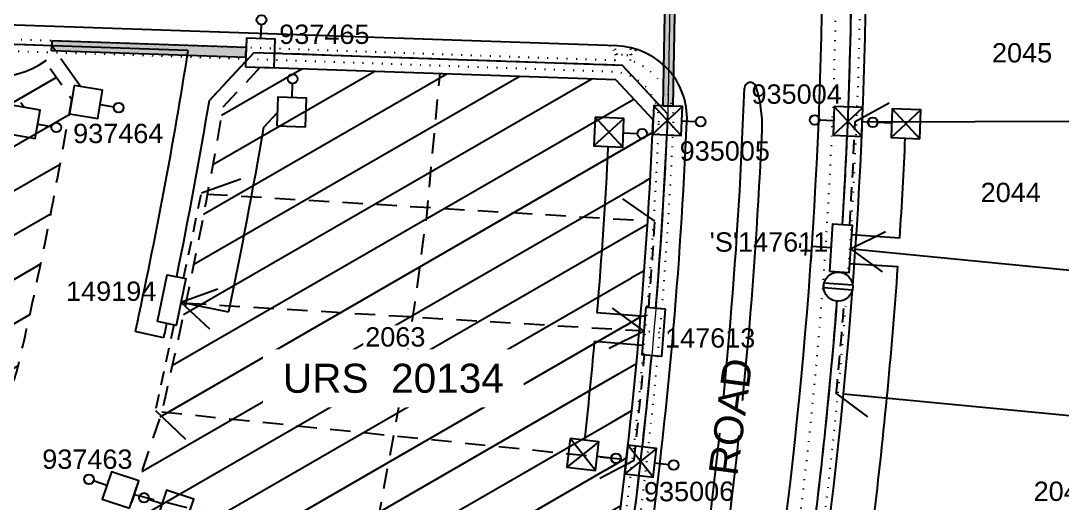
# Model space of a CAD drawing. Header units: metres. Extents: x 305482 to 305978, y 6275861 to 6276842.
# Drawn here: x 305673.2 to 305780.8, y 6276338.5 to 6276388.3 of the extents above; entities that cross this region are included whole.
import ezdxf
from ezdxf.enums import TextEntityAlignment as Align

# ---------------------------------------------------------------- set-up
doc = ezdxf.new("R2010")
doc.units = ezdxf.units.M
doc.header["$LTSCALE"] = 0.7
for name, pattern in [('Cable Exist OH', [1, 1, 0]), ('Dash', [5, 3, -2]), ('DOT', [6.35, 0, -6.35]), ('IE Trench LV', [6.5, 5, -1.5])]:
    doc.linetypes.add(name, pattern=pattern)
doc.layers.get('0').update_dxf_attribs({"color": 6})
for name, color, linetype in [('_User Miscellaneous1', 3, 'Continuous'), ('_User Miscellaneous11', 7, 'Continuous'), ('_User Miscellaneous3', 11, 'Continuous'), ('_User Miscellaneous4', 7, 'Continuous'), ('_User Miscellaneous7', 150, 'Continuous'), ('_User Miscellaneous8', 7, 'Continuous'), ('_User Miscellaneous9', 8, 'Continuous'), ('Cadastre Developer_SP_NEW', 4, 'Continuous'), ('Cadastre Roads_SP_NEW', 8, 'Continuous'), ('Duct_SP_NEW', 2, 'Continuous'), ('Equip_LV_NEW', 5, 'Continuous'), ('Mains_HV_NEW_V17', 2, 'Continuous'), ('Mains_LV_NEW_R6', 2, 'Continuous'), ('Mains_LV_NEW_T84', 2, 'Continuous'), ('Services_SP_NEW_UG', 2, 'Continuous'), ('SupportsUG_SP_LV_NEW', 2, 'Continuous'), ('SupportsUG_SP_LV_SL_NEW', 2, 'Continuous'), ('Trench_SP_NEW', 2, 'Continuous')]:
    doc.layers.add(name, color=color, linetype=linetype)
doc.layers.add('_User Miscellaneous5', color=7, linetype='Continuous', lineweight=35)
doc.layers.add('_User Notes', color=7, linetype='Continuous', plot=False)
doc.styles.add('ARIAL', font='arial.ttf', dxfattribs={"height": 2})
doc.styles.add('ARIAL 3.0', font='arial.ttf', dxfattribs={"height": 3})
doc.styles.add('POLE_LABEL', font='arial.ttf')
doc.styles.add('SL_LABEL', font='arial.ttf')
doc.styles.get("Standard").update_dxf_attribs({"font": 'arial.ttf'})
doc.styles.add('style1', font='iso3098b.shx')
doc.linetypes.add('Cable New UG', pattern='A,8,-1,["x",style1,S=3.5,R=0,X=0.35,Y=-1],-3.5', length=12.5)
doc.linetypes.add('Cable Z', pattern='A,8,-1,["Z",Standard,S=2.5,R=0,X=0.35,Y=-1.25],-3.5', length=12.5)
doc.linetypes.add('IE Trench HV', pattern='A,8,-2,["/",style1,S=2.5,R=0,X=0.1,Y=-1],-4.5', length=14.5)

# ---------------------------------------------------------------- blocks, each defined once
blk = doc.blocks.new('*U52')
at = {"lineweight": -3}
blk.add_lwpolyline([(-2.48, 2.49), (2.47, 2.49), (2.47, 0.51), (-2.48, 0.51)], close=True, dxfattribs=at)
for tag, flags, p in [('STREET_CODE', 9, (1.5, 3.5)), ('OWNED_BY', 9, (1.5, 3.3)), ('OPERATED_BY', 9, (1.5, 3.1)), ('STATE', 9, (1.5, 2.7)), ('SUPPORT_TYPE', 9, (1.5, 2.5)), ('MAINTAINED_BY', 9, (1.5, 2.9)), ('USAGE', 9, (1.5, 2.3)), ('LEGEND', 9, (1.5, 2.1)), ('SUBURB', 9, (1.5, 1.7)), ('STREETNAME', 9, (1.5, 1.5)), ('PARENT', 9, (1.5, 1.9)), ('LOCATION', 9, (1.5, 1.3)), ('NOTES', 9, (1.5, 1.1)), ('Z', 1, (1.5, 0.9))]:
    blk.add_attdef(tag, text='', height=0.2, dxfattribs=dict(flags=flags)).set_placement(p, align=Align.MIDDLE_LEFT)
at = {"layer": '_User Miscellaneous4', "style": 'ARIAL', "flags": 8}
blk.add_attdef('ASSET_NUM', text='', height=2, dxfattribs=at).set_placement((2, 5.5), align=Align.MIDDLE_LEFT)
blk = doc.blocks.new('A$C1B2C29DD')
at = {"layer": 'Services_SP_NEW_UG', "color": 2, "flags": 128}
for points in [[(0, 0), (-2.1, 3.44)], [(0, 0), (2.1, 3.44)]]:
    blk.add_lwpolyline(points, dxfattribs=at)
blk = doc.blocks.new('*U227')
at = {"layer": 'Services_SP_NEW_UG', "color": 2, "flags": 128}
for points in [[(0, 0), (-2.06, 3.47)], [(0, 0), (2.14, 3.42)]]:
    blk.add_lwpolyline(points, dxfattribs=at)
blk = doc.blocks.new('*U160')
at = {"layer": '_User Miscellaneous7', "lineweight": -3}
for points in [[(1.47, -3.02), (1.47, -1.57)], [(-0.02, -3.02), (2.95, -5.99)], [(2.95, -3.02), (-0.02, -5.99)]]:
    blk.add_lwpolyline(points, dxfattribs=at)
blk.add_lwpolyline([(-0.02, -5.99), (2.95, -5.99), (2.95, -3.02), (-0.02, -3.02)], close=True, dxfattribs=at)
blk.add_circle((1.47, -1.07), 0.5, dxfattribs=at)
at = {"layer": '_User Miscellaneous8', "color": 2, "lineweight": -3}
blk.add_lwpolyline([(-1.49, 0), (1.49, 0), (1.49, 2.97), (-1.49, 2.97)], close=True, dxfattribs=at)
at = {"layer": '_User Miscellaneous9', "color": 2, "lineweight": -3}
for points in [[(-1.49, 2.97), (1.49, 0)], [(1.49, 2.97), (-1.49, -0.01)]]:
    blk.add_lwpolyline(points, dxfattribs=at)
at = {"style": 'POLE_LABEL', "flags": 9}
blk.add_attdef('STRUCTURE_PLANT_NUMBER', text='', height=0.2, dxfattribs=at).set_placement((1.64, 1.73), align=Align.MIDDLE_LEFT)
for tag, flags, p in [('STREET_CODE', 9, (1.64, 1.49)), ('OWNED_BY', 9, (1.64, 1.09)), ('COLUMN_TYPE', 9, (1.64, 1.29)), ('OPERATED_BY', 9, (1.64, 0.89)), ('STATE', 9, (1.64, 0.49)), ('MAINTAINED_BY', 9, (1.64, 0.69)), ('USAGE', 9, (1.64, 0.29)), ('LEGEND', 9, (1.64, 0.09)), ('SUBURB', 9, (1.64, -0.31)), ('STREETNAME', 9, (1.64, -0.51)), ('PARENT', 9, (1.64, -0.11)), ('LOCATION', 9, (1.64, -0.71)), ('NOTES', 9, (1.64, -0.91)), ('LABEL_ALIGNMENT', 9, (1.64, -1.11)), ('Z', 1, (1.64, -1.31))]:
    blk.add_attdef(tag, text='', height=0.2, dxfattribs=dict(flags=flags)).set_placement(p, align=Align.MIDDLE_LEFT)
at = {"layer": '_User Miscellaneous5', "style": 'ARIAL', "flags": 8}
blk.add_attdef('ASSET_NUM', text='', height=2, dxfattribs=at).set_placement((2, 3.49), align=Align.MIDDLE_LEFT)
blk = doc.blocks.new('*U107')
at = {"layer": '_User Miscellaneous8', "color": 2}
blk.add_line((0, 0), (0, 1.45), dxfattribs=at)
blk.add_circle((0, 1.95), 0.5, dxfattribs=at)
for tag, p, flags in [('Z', (0, 0), 1), ('OPERATED_BY', (0, -9.61), 9)]:
    blk.add_attdef(tag, p, '', height=0.2, dxfattribs=dict(flags=flags))
at = {"style": 'SL_LABEL', "flags": 9}
blk.add_attdef('STREET_CODE', text='', height=0.2, dxfattribs=at).set_placement((0, -0.2), align=Align.MIDDLE_LEFT)
at = {"flags": 9}
for tag, p in [('CONSTRUCTED_VOLTAGE', (0, -0.4)), ('CONTROL_TYPE', (0, -0.6)), ('LANTERN_PURPOSE', (0, -0.8)), ('LANTERN_TYPE', (0, -1)), ('OPERATING_VOLTAGE', (0, -1.4)), ('ORIENTATION', (0, -1.6)), ('OWNED_BY', (0, -1.8)), ('STATE', (0, -2)), ('NO_PHASES', (0, -1.2)), ('USAGE', (0, -2.2)), ('CEXIST', (0, -2.4)), ('CNEW', (0, -2.6)), ('CNUMBER', (0, -2.8)), ('CREMOVE', (0, -3)), ('CREPLACE', (0, -3.2)), ('LKINGHEIGHT', (0, -3.4)), ('LBRACKET', (0, -3.6)), ('LBRACKETVOCAB', (0, -3.8)), ('LCATEGORY', (0, -4)), ('LCHARGE1', (0, -4.2)), ('LCHARGE1PERCENT', (0, -4.4)), ('LCHARGE2', (0, -4.6)), ('LCHARGE2PERCENT', (0, -4.8)), ('LCHARGE3', (0, -5)), ('LCHARGE3PERCENT', (0, -5.2)), ('LEXIST', (0, -5.4)), ('LLAMP', (0, -5.6)), ('LLAMPVOCAB', (0, -5.8)), ('LMAST', (0, -6)), ('LMASTVOCAB', (0, -6.2)), ('LNEW', (0, -6.4)), ('LANTNUMBER', (0, -6.6)), ('LOUTREACH', (0, -7)), ('LOUTREACHVOCAB', (0, -7.2)), ('LRATECODE', (0, -7.4)), ('LREMOVE', (0, -7.6)), ('SUBURB', (0, -8.6)), ('LREPLACE', (0, -7.8)), ('LTYPE', (0, -8)), ('LTYPEVOCAB', (0, -8.2)), ('LEGEND', (0, -8.4)), ('STREETNAME', (0, -8.8)), ('LOCATION', (0, -9)), ('NOTES', (0, -9.2)), ('MAINTAINED_BY', (0, -9.86))]:
    blk.add_attdef(tag, text='', height=0.2, dxfattribs=at).set_placement(p, align=Align.MIDDLE_LEFT)
at = {"layer": '_User Notes', "style": 'SL_LABEL', "flags": 8}
blk.add_attdef('ASSET_NUM', text='', height=2.5, dxfattribs=at).set_placement((2, 2), align=Align.MIDDLE_LEFT)
at = {"layer": '_User Notes', "flags": 8}
blk.add_attdef('LNUMBER', text='', height=2.5, dxfattribs=at).set_placement((1.2, -2.8), align=Align.MIDDLE_LEFT)
blk = doc.blocks.new('*U242')
at = {"layer": '_User Miscellaneous7', "lineweight": -3}
for points in [[(0, -3.03), (0, -1.58)], [(-1.49, -3.03), (1.49, -6)], [(1.49, -3.03), (-1.49, -6)]]:
    blk.add_lwpolyline(points, dxfattribs=at)
blk.add_lwpolyline([(-1.49, -6), (1.49, -6), (1.49, -3.03), (-1.49, -3.03)], close=True, dxfattribs=at)
blk.add_circle((0, -1.08), 0.5, dxfattribs=at)
at = {"layer": '_User Miscellaneous8', "color": 2, "lineweight": -3}
blk.add_lwpolyline([(-1.49, 0), (1.49, 0), (1.49, 2.97), (-1.49, 2.97)], close=True, dxfattribs=at)
at = {"layer": '_User Miscellaneous9', "color": 2, "lineweight": -3}
for points in [[(-1.49, 2.97), (1.49, 0)], [(1.49, 2.97), (-1.49, -0.01)]]:
    blk.add_lwpolyline(points, dxfattribs=at)
at = {"style": 'POLE_LABEL', "flags": 9}
blk.add_attdef('STRUCTURE_PLANT_NUMBER', text='', height=0.2, dxfattribs=at).set_placement((1.64, 1.73), align=Align.MIDDLE_LEFT)
for tag, flags, p in [('STREET_CODE', 9, (1.64, 1.49)), ('OWNED_BY', 9, (1.64, 1.09)), ('COLUMN_TYPE', 9, (1.64, 1.29)), ('OPERATED_BY', 9, (1.64, 0.89)), ('STATE', 9, (1.64, 0.49)), ('MAINTAINED_BY', 9, (1.64, 0.69)), ('USAGE', 9, (1.64, 0.29)), ('LEGEND', 9, (1.64, 0.09)), ('SUBURB', 9, (1.64, -0.31)), ('STREETNAME', 9, (1.64, -0.51)), ('PARENT', 9, (1.64, -0.11)), ('LOCATION', 9, (1.64, -0.71)), ('NOTES', 9, (1.64, -0.91)), ('LABEL_ALIGNMENT', 9, (1.64, -1.11)), ('Z', 1, (1.64, -1.31))]:
    blk.add_attdef(tag, text='', height=0.2, dxfattribs=dict(flags=flags)).set_placement(p, align=Align.MIDDLE_LEFT)
at = {"layer": '_User Miscellaneous5', "style": 'ARIAL', "flags": 8}
blk.add_attdef('ASSET_NUM', text='', height=2, dxfattribs=at).set_placement((2, 3.49), align=Align.MIDDLE_LEFT)
blk = doc.blocks.new('*U93')
for tag, flags, p in [('ACTUAL_STATUS', 9, (1.5, 0)), ('CONSTRUCTED_VOLTAGE', 9, (1.5, -0.2)), ('OPERATING_VOLTAGE', 9, (1.5, -0.6)), ('ORIENTATION', 9, (1.5, -0.8)), ('STATE', 9, (1.5, -1)), ('NO_PHASES', 9, (1.5, -0.4)), ('SWITCH_TYPE', 9, (1.5, -1.2)), ('OWNED_BY', 9, (1.5, -1.8)), ('OPERATED_BY', 9, (1.5, -2)), ('USAGE', 9, (1.5, -1.4)), ('NOTES', 9, (1.5, -1.6)), ('MAINTAINED_BY', 9, (1.5, -2.2)), ('TYPE', 9, (1.5, -2.6)), ('Z', 1, (1.5, -2.8)), ('NUMBER_OF_PHASES', 9, (1.5, -2.4))]:
    blk.add_attdef(tag, text='', height=0.2, dxfattribs=dict(flags=flags)).set_placement(p, align=Align.MIDDLE_LEFT)
blk.add_wipeout([(-1.95, 0.93), (-2.05, 0.78), (-2.14, 0.61), (-2.21, 0.43), (-2.25, 0.25), (-2.27, 0.07), (-2.27, -0.12), (-2.24, -0.31), (-2.19, -0.49), (-2.12, -0.66), (-2.02, -0.82), (-1.91, -0.97), (-1.78, -1.11), (-1.63, -1.23), (-1.47, -1.32), (-1.3, -1.4), (-1.12, -1.45), (-0.94, -1.49), (-0.75, -1.49), (-0.56, -1.48), (-0.38, -1.44), (-0.2, -1.38), (-0.03, -1.29), (0.12, -1.19), (0.27, -1.07), (0.39, -0.93), (0.5, -0.77), (0.59, -0.61), (0.65, -0.43), (0.7, -0.25), (0.72, -0.06), (0.71, 0.12), (0.68, 0.31), (0.63, 0.49), (0.56, 0.66), (0.47, 0.83), (0.35, 0.98), (0.22, 1.11), (0.08, 1.23), (-0.08, 1.32), (-0.25, 1.4), (-0.43, 1.45), (-0.62, 1.49), (-0.81, 1.49), (-0.99, 1.48), (-1.18, 1.44), (-1.35, 1.38), (-1.52, 1.3), (-1.68, 1.19), (-1.82, 1.07)])
for p, q in [((-0.86, -1.5), (-1.19, 1.44)), ((-0.36, -1.44), (-0.7, 1.5))]:
    blk.add_line(p, q)
blk.add_circle((-0.78, 0), 1.5)
blk = doc.blocks.new('Earth')
for p, q in [((0, -2.04), (0, 0)), ((-1.5, -2.04), (1.5, -2.04)), ((-1, -2.64), (1, -2.64)), ((-0.25, -3.24), (0.25, -3.24))]:
    blk.add_line(p, q)
blk = doc.blocks.new('*U232')
at = {"layer": '_User Miscellaneous7', "lineweight": -3}
blk.add_lwpolyline([(3.11, -3.04), (3.11, -1.59)], dxfattribs=at)
blk.add_lwpolyline([(1.63, -6.01), (4.6, -6.01), (4.6, -3.04), (1.63, -3.04)], close=True, dxfattribs=at)
blk.add_circle((3.11, -1.09), 0.5, dxfattribs=at)
at = {"layer": '_User Miscellaneous8', "color": 2, "lineweight": -3}
blk.add_lwpolyline([(-1.49, 0), (1.49, 0), (1.49, 2.97), (-1.49, 2.97)], close=True, dxfattribs=at)
at = {"style": 'POLE_LABEL', "flags": 9}
blk.add_attdef('STRUCTURE_PLANT_NUMBER', text='', height=0.2, dxfattribs=at).set_placement((1.64, 1.73), align=Align.MIDDLE_LEFT)
for tag, flags, p in [('STREET_CODE', 9, (1.64, 1.49)), ('OWNED_BY', 9, (1.64, 1.09)), ('COLUMN_TYPE', 9, (1.64, 1.29)), ('OPERATED_BY', 9, (1.64, 0.89)), ('STATE', 9, (1.64, 0.49)), ('MAINTAINED_BY', 9, (1.64, 0.69)), ('USAGE', 9, (1.64, 0.29)), ('LEGEND', 9, (1.64, 0.09)), ('SUBURB', 9, (1.64, -0.31)), ('STREETNAME', 9, (1.64, -0.51)), ('PARENT', 9, (1.64, -0.11)), ('LOCATION', 9, (1.64, -0.71)), ('NOTES', 9, (1.64, -0.91)), ('LABEL_ALIGNMENT', 9, (1.64, -1.11)), ('Z', 1, (1.64, -1.31))]:
    blk.add_attdef(tag, text='', height=0.2, dxfattribs=dict(flags=flags)).set_placement(p, align=Align.MIDDLE_LEFT)
at = {"layer": '_User Miscellaneous5', "style": 'ARIAL', "flags": 8}
blk.add_attdef('ASSET_NUM', text='', height=2, dxfattribs=at).set_placement((2, 3.49), align=Align.MIDDLE_LEFT)
blk = doc.blocks.new('*U158')
at = {"layer": '_User Miscellaneous7', "lineweight": -3}
blk.add_lwpolyline([(0, -3.03), (0, -1.58)], dxfattribs=at)
blk.add_lwpolyline([(-1.49, -6), (1.49, -6), (1.49, -3.03), (-1.49, -3.03)], close=True, dxfattribs=at)
blk.add_circle((0, -1.08), 0.5, dxfattribs=at)
at = {"layer": '_User Miscellaneous8', "color": 2, "lineweight": -3}
blk.add_lwpolyline([(-1.49, 0), (1.49, 0), (1.49, 2.97), (-1.49, 2.97)], close=True, dxfattribs=at)
at = {"style": 'POLE_LABEL', "flags": 9}
blk.add_attdef('STRUCTURE_PLANT_NUMBER', text='', height=0.2, dxfattribs=at).set_placement((1.64, 1.73), align=Align.MIDDLE_LEFT)
for tag, flags, p in [('STREET_CODE', 9, (1.64, 1.49)), ('OWNED_BY', 9, (1.64, 1.09)), ('COLUMN_TYPE', 9, (1.64, 1.29)), ('OPERATED_BY', 9, (1.64, 0.89)), ('STATE', 9, (1.64, 0.49)), ('MAINTAINED_BY', 9, (1.64, 0.69)), ('USAGE', 9, (1.64, 0.29)), ('LEGEND', 9, (1.64, 0.09)), ('SUBURB', 9, (1.64, -0.31)), ('STREETNAME', 9, (1.64, -0.51)), ('PARENT', 9, (1.64, -0.11)), ('LOCATION', 9, (1.64, -0.71)), ('NOTES', 9, (1.64, -0.91)), ('LABEL_ALIGNMENT', 9, (1.64, -1.11)), ('Z', 1, (1.64, -1.31))]:
    blk.add_attdef(tag, text='', height=0.2, dxfattribs=dict(flags=flags)).set_placement(p, align=Align.MIDDLE_LEFT)
at = {"layer": '_User Miscellaneous5', "style": 'ARIAL', "flags": 8}
blk.add_attdef('ASSET_NUM', text='', height=2, dxfattribs=at).set_placement((2, 3.49), align=Align.MIDDLE_LEFT)
blk = doc.blocks.new('*U222')
at = {"lineweight": -3}
blk.add_lwpolyline([(-2.75, 2.18), (2.17, 2.76), (2.4, 0.8), (-2.52, 0.22)], close=True, dxfattribs=at)
for tag, flags, p in [('STREET_CODE', 9, (1.5, 3.5)), ('OWNED_BY', 9, (1.5, 3.3)), ('OPERATED_BY', 9, (1.5, 3.1)), ('STATE', 9, (1.5, 2.7)), ('SUPPORT_TYPE', 9, (1.5, 2.5)), ('MAINTAINED_BY', 9, (1.5, 2.9)), ('USAGE', 9, (1.5, 2.3)), ('LEGEND', 9, (1.5, 2.1)), ('SUBURB', 9, (1.5, 1.7)), ('STREETNAME', 9, (1.5, 1.5)), ('PARENT', 9, (1.5, 1.9)), ('LOCATION', 9, (1.5, 1.3)), ('NOTES', 9, (1.5, 1.1)), ('Z', 1, (1.5, 0.9))]:
    blk.add_attdef(tag, text='', height=0.2, dxfattribs=dict(flags=flags)).set_placement(p, align=Align.MIDDLE_LEFT)
at = {"layer": '_User Miscellaneous4', "style": 'ARIAL', "flags": 8}
blk.add_attdef('ASSET_NUM', text='', height=2, dxfattribs=at).set_placement((2, 5.5), align=Align.MIDDLE_LEFT)
blk = doc.blocks.new('*U223')
at = {"layer": 'Services_SP_NEW_UG', "color": 2, "flags": 128}
for points in [[(0, 0), (1.7, 3.66)], [(0, 0), (-2.47, 3.19)]]:
    blk.add_lwpolyline(points, dxfattribs=at)
blk = doc.blocks.new('*U225')
at = {"layer": 'Services_SP_NEW_UG', "color": 2, "flags": 128}
blk.add_lwpolyline([(11.53, 0.44), (13.39, 4.33)], dxfattribs=at)
at = {"layer": 'Services_SP_NEW_UG', "color": 2, "linetype": 'Dash', "ltscale": 0.7, "flags": 128}
blk.add_lwpolyline([(2.54, -0.49), (11.53, 0.44)], dxfattribs=at)
blk = doc.blocks.new('*U224')
at = {"layer": 'Services_SP_NEW_UG', "color": 2, "flags": 128}
blk.add_lwpolyline([(-11.33, -1.98), (-13.96, 1.45)], dxfattribs=at)
at = {"layer": 'Services_SP_NEW_UG', "color": 2, "linetype": 'Dash', "ltscale": 0.7, "flags": 128}
blk.add_lwpolyline([(-2.38, -1.01), (-11.33, -1.98)], dxfattribs=at)
blk = doc.blocks.new('*U231')
at = {"layer": '_User Miscellaneous7', "lineweight": -3}
blk.add_lwpolyline([(3.43, -3.01), (3.43, -1.56)], dxfattribs=at)
blk.add_lwpolyline([(1.95, -5.98), (4.92, -5.98), (4.92, -3.01), (1.95, -3.01)], close=True, dxfattribs=at)
blk.add_circle((3.43, -1.06), 0.5, dxfattribs=at)
at = {"layer": '_User Miscellaneous8', "color": 2, "lineweight": -3}
blk.add_lwpolyline([(-1.49, 0), (1.49, 0), (1.49, 2.97), (-1.49, 2.97)], close=True, dxfattribs=at)
at = {"style": 'POLE_LABEL', "flags": 9}
blk.add_attdef('STRUCTURE_PLANT_NUMBER', text='', height=0.2, dxfattribs=at).set_placement((1.64, 1.73), align=Align.MIDDLE_LEFT)
for tag, flags, p in [('STREET_CODE', 9, (1.64, 1.49)), ('OWNED_BY', 9, (1.64, 1.09)), ('COLUMN_TYPE', 9, (1.64, 1.29)), ('OPERATED_BY', 9, (1.64, 0.89)), ('STATE', 9, (1.64, 0.49)), ('MAINTAINED_BY', 9, (1.64, 0.69)), ('USAGE', 9, (1.64, 0.29)), ('LEGEND', 9, (1.64, 0.09)), ('SUBURB', 9, (1.64, -0.31)), ('STREETNAME', 9, (1.64, -0.51)), ('PARENT', 9, (1.64, -0.11)), ('LOCATION', 9, (1.64, -0.71)), ('NOTES', 9, (1.64, -0.91)), ('LABEL_ALIGNMENT', 9, (1.64, -1.11)), ('Z', 1, (1.64, -1.31))]:
    blk.add_attdef(tag, text='', height=0.2, dxfattribs=dict(flags=flags)).set_placement(p, align=Align.MIDDLE_LEFT)
at = {"layer": '_User Miscellaneous5', "style": 'ARIAL', "flags": 8}
blk.add_attdef('ASSET_NUM', text='', height=2, dxfattribs=at).set_placement((2, 3.49), align=Align.MIDDLE_LEFT)

msp = doc.modelspace()

# ---------------------------------------------------------------- hatches: boundary and pattern name
at = {"layer": '_User Miscellaneous11'}
h = msp.add_hatch(color=256, dxfattribs=at)
h.dxf.hatch_style = 1
h.paths.add_polyline_path([(305739.57, 6276379.5), (305740.61, 6276379.48), (305741.01, 6276400.73), (305739.97, 6276400.75)])
h = msp.add_hatch(color=256, dxfattribs=at)
h.dxf.hatch_style = 1
h.paths.add_polyline_path([(305696.47, 6276384.51), (305696.51, 6276385.55), (305676.45, 6276386.24), (305676.42, 6276385.2)])
h = msp.add_hatch(dxfattribs=at)
h.set_pattern_fill('ANSI31', color=3, scale=1.25, angle=345)
edge = h.paths.add_edge_path()
edge.add_line((305697.93, 6276383.48), (305734.7, 6276382.21))
edge.add_line((305734.7, 6276382.21), (305738.55, 6276378.07))
edge.add_arc((305248.29, 6276399.01), 490.7, 346.931, 357.5547, ccw=False)
edge.add_line((305726.28, 6276288.05), (305721.56, 6276285.39))
edge.add_line((305721.56, 6276285.39), (305676.13, 6276300.16))
edge.add_line((305676.13, 6276300.16), (305673.55, 6276305.26))
edge.add_line((305673.55, 6276305.26), (305687.79, 6276347.89))
edge.add_arc((305190.16, 6276463.88), 510.97, 346.8789, 350.4777)
edge.add_line((305694.09, 6276379.35), (305697.93, 6276383.48))
edge = h.paths.add_edge_path()
edge.add_line((305678.5, 6276380.16), (305675.72, 6276384.12))
edge.add_arc((305670.28, 6276392.09), 9.65, 230.4646, 304.3474, ccw=False)
edge.add_line((305664.14, 6276384.65), (305655.05, 6276384.96))
edge.add_line((305655.05, 6276384.96), (305651.15, 6276381.8))
edge.add_line((305651.15, 6276381.8), (305630.27, 6276319.3))
edge.add_line((305630.27, 6276319.3), (305632.83, 6276314.23))
edge.add_line((305632.83, 6276314.23), (305637.19, 6276312.81))
edge.add_arc((305640.42, 6276303.72), 9.65, 34.4427, 109.557, ccw=False)
edge.add_line((305648.37, 6276309.17), (305653.72, 6276307.44))
edge.add_line((305653.72, 6276307.44), (305658.79, 6276309.99))
edge.add_line((305658.79, 6276309.99), (305667.03, 6276334.66))
edge.add_line((305667.03, 6276334.66), (305672.73, 6276351.73))
edge.add_line((305672.73, 6276351.73), (305672.84, 6276352.06))
edge.add_arc((305074.75, 6276489.91), 613.77, 347.02116, 348.35905)
edge.add_line((305675.9, 6276366.06), (305676.18, 6276367.37))
edge.add_line((305676.18, 6276367.37), (305678.5, 6276380.16))

# ---------------------------------------------------------------- linework, layer by layer
at = {"layer": '_User Miscellaneous3', "color": 3, "linetype": 'DOT', "ltscale": 0.2}
for p, q in [((305734.64, 6276384.21), (305656.06, 6276386.93)), ((305734.34, 6276383.02), (305656.02, 6276385.73))]:
    msp.add_line(p, q, dxfattribs=at)
at = {"layer": '_User Miscellaneous3', "color": 3, "linetype": 'DOT', "ltscale": 0.2, "flags": 128}
for points in [[(305742.85, 6276277.61, 0.002247), (305743.92, 6276282.05, 0.069396), (305756.98, 6276421.92, 0.002158), (305756.76, 6276426.3)], [(305744.75, 6276274.88, 0.003322), (305746.36, 6276281.48, 0.069396), (305759.48, 6276422.03, 0.001649), (305759.32, 6276425.4, 0.001649)]]:
    msp.add_lwpolyline(points, format="xyb", dxfattribs=at)
at = {"layer": '_User Miscellaneous3', "color": 3, "linetype": 'DOT', "ltscale": 0.1, "flags": 128}
for points in [[(305734.1, 6276385.73), (305734.67, 6276384.91), (305736.22, 6276384.7), (305736.84, 6276385.36)], [(305734.64, 6276384.21), (305734.69, 6276385.71)], [(305736.2, 6276384.2), (305736.24, 6276385.52)]]:
    msp.add_lwpolyline(points, dxfattribs=at)
at = {"layer": '_User Miscellaneous3', "color": 3, "linetype": 'DOT', "ltscale": 0.2}
msp.add_lwpolyline([(305737.13, 6276356.28), (305741.07, 6276355.94)], dxfattribs=at)
for centre, radius, start, end in [((305734.16, 6276378.03), 6.5, 357.547, 71.7263), ((305734.16, 6276378.03), 5, 357.547, 88.0217), ((305249.01, 6276398.81), 490.6, 347.0047, 357.547), ((305249.01, 6276398.81), 492.1, 347.0047, 357.547)]:
    msp.add_arc(centre, radius, start, end, dxfattribs=at)
at = {"layer": '_User Miscellaneous9', "linetype": 'Dash', "flags": 128}
for points in [[(305653.72, 6276307.44), (305658.79, 6276309.99), (305672.84, 6276352.06, 0.007302), (305675.88, 6276366.07), (305676.14, 6276367.38, 0.003311), (305678.5, 6276380.16), (305675.72, 6276384.12)], [(305697.93, 6276383.48), (305694.09, 6276379.35, -0.015704), (305687.79, 6276347.89), (305673.55, 6276305.26), (305676.13, 6276300.16)]]:
    msp.add_lwpolyline(points, format="xyb", dxfattribs=at)
for points in [[(305710.1, 6276336.54), (305712.49, 6276349.43), (305713.97, 6276359.22), (305715.16, 6276368.12), (305716.54, 6276382.84)], [(305692.5, 6276370.4), (305737.99, 6276367.63)], [(305690.28, 6276359.13), (305737.13, 6276356.28)], [(305687.79, 6276347.89), (305735.78, 6276342.96)], [(305684.94, 6276339.35), (305733.74, 6276327.38)]]:
    msp.add_lwpolyline(points, dxfattribs=at)
at = {"layer": 'Cadastre Developer_SP_NEW'}
for p, q in [((305734.7, 6276382.21), (305697.93, 6276383.48)), ((305734.7, 6276382.21), (305738.55, 6276378.07)), ((305760.16, 6276377.85), (305792.25, 6276377.95)), ((305759.44, 6276364.69), (305811.92, 6276359.59)), ((305807.13, 6276345), (305758.22, 6276349.73))]:
    msp.add_line(p, q, dxfattribs=at)
msp.add_lwpolyline([(305726.28, 6276288.05, 0.046388), (305738.55, 6276378.07, 0.046381)], format="xyb", dxfattribs=at)
msp.add_arc((305670.28, 6276392.09), 9.65, 230.4646, 305.5788, dxfattribs=at)
at = {"layer": 'Cadastre Roads_SP_NEW'}
msp.add_line((305734.83, 6276385.71), (305655.61, 6276388.44), dxfattribs=at)
for centre, radius, start, end in [((305248.29, 6276399.01), 507.8, 346.6965, 2.5845), ((305734.55, 6276378.21), 7.5, 357.5508, 88.0217), ((305748.58, 6276381.33), 0.6, 19.6059, 178.4772), ((305737.32, 6276377.49), 12.5, 357.7306, 18.8975), ((305248.29, 6276399.01), 500, 346.8507, 357.9759), ((305248.29, 6276399.01), 494.2, 346.9732, 357.5508), ((305248.29, 6276399.01), 502, 346.8204, 357.4862)]:
    msp.add_arc(centre, radius, start, end, dxfattribs=at)
at = {"layer": 'Duct_SP_NEW'}
for p, q in [((305739.57, 6276379.5), (305739.97, 6276400.75)), ((305740.61, 6276379.48), (305741.01, 6276400.73)), ((305676.45, 6276386.24), (305676.43, 6276385.72)), ((305696.51, 6276385.55), (305676.45, 6276386.24)), ((305676.42, 6276385.2), (305676.43, 6276385.72)), ((305696.47, 6276384.51), (305676.42, 6276385.2)), ((305696.47, 6276384.51), (305696.49, 6276385.03)), ((305696.51, 6276385.55), (305696.49, 6276385.03)), ((305739.57, 6276379.5), (305740.09, 6276379.49)), ((305740.61, 6276379.48), (305740.09, 6276379.49))]:
    msp.add_line(p, q, dxfattribs=at)
at = {"layer": 'Mains_HV_NEW_V17', "color": 2, "linetype": 'Cable New UG', "lineweight": 0, "flags": 128}
msp.add_lwpolyline([(305723.75, 6276436.86), (305722.86, 6276450.99), (305708.2, 6276450.07), (305707.57, 6276460.01), (305732.65, 6276461.58), (305737.82, 6276457.02), (305739.53, 6276429.87, -0.008433), (305740.29, 6276413.28, -0.006375), (305740.49, 6276400.74), (305740.08, 6276378.9, -0.008598), (305739.1, 6276362, -0.010763), (305737.05, 6276340.92, -0.014212), (305732.96, 6276313.24, -0.005124), (305731.1, 6276303.33, -0.001953), (305730.34, 6276299.56, -0.003324), (305728.98, 6276293.16, -0.003173), (305727.6, 6276287.07), (305722.3, 6276266.49, -0.008081), (305718.09, 6276252.2)], format="xyb", dxfattribs=at)
at = {"layer": 'Mains_LV_NEW_R6', "color": 2, "linetype": 'Cable Z', "ltscale": 0.9}
msp.add_line((305689.78, 6276359.24), (305694.68, 6276358.21), dxfattribs=at)
at = {"layer": 'Mains_LV_NEW_R6', "color": 2, "linetype": 'Cable Z'}
for p, q in [((305737.75, 6276357.74), (305732.75, 6276358.14)), ((305737.51, 6276354.75), (305732.51, 6276355.15))]:
    msp.add_line(p, q, dxfattribs=at)
at = {"layer": 'Mains_LV_NEW_R6', "color": 2, "linetype": 'Cable Z', "ltscale": 0.9, "flags": 128}
msp.add_lwpolyline([(305673.57, 6276379.35), (305673.24, 6276379.83)], dxfattribs=at)
for points in [[(305699.71, 6276378.79), (305698.3, 6276377.27, -0.009412), (305694.68, 6276358.21)], [(305759.04, 6276366.23), (305764.03, 6276365.89, 0.004987), (305764.59, 6276376.18)], [(305732.77, 6276358.14, 0.008854), (305733.92, 6276375.32)], [(305761.21, 6276335.77, 0.013186), (305763.83, 6276362.9, 0.013186)], [(305731.48, 6276344.95, 0.005273), (305732.51, 6276355.15)]]:
    msp.add_lwpolyline(points, format="xyb", dxfattribs=at)
at = {"layer": 'Mains_LV_NEW_T84', "color": 2, "linetype": 'Cable New UG'}
msp.add_line((305687.99, 6276355.55), (305685.05, 6276356.18), dxfattribs=at)
at = {"layer": 'Mains_LV_NEW_T84', "color": 2, "linetype": 'Cable New UG', "flags": 128}
for points in [[(305758.11, 6276367.26, 0.014817), (305759.09, 6276397.52, 0.013363)], [(305690.49, 6276385.24, -0.014595), (305685.05, 6276356.18)], [(305697.29, 6276385), (305692.68, 6276380.04, -0.009075), (305689.31, 6276361.86, -0.009075)], [(305738.84, 6276358.63, 0.010183), (305740.07, 6276378.64, 0.00739)], [(305749.23, 6276315.82), (305752.19, 6276315.3, 0.010487), (305755.26, 6276336.5, 0.011235), (305757.55, 6276359.34)], [(305688.3, 6276357.02, -0.000736), (305687.98, 6276355.55, -0.000736)], [(305737.05, 6276340.92, 0.006528), (305738.4, 6276353.7, 0.006528)], [(305732.44, 6276310.35, 0.015703), (305737.05, 6276340.92, 0.012703)]]:
    msp.add_lwpolyline(points, format="xyb", dxfattribs=at)
for points in [[(305690.49, 6276385.24), (305660.56, 6276386.27)], [(305740.07, 6276378.64), (305735.38, 6276383.69), (305697.29, 6276385)]]:
    msp.add_lwpolyline(points, dxfattribs=at)
at = {"layer": 'Mains_LV_NEW_T84', "color": 5, "linetype": 'Cable New UG', "flags": 128}
msp.add_lwpolyline([(305757.78, 6276362.32, 0.000004), (305757.78, 6276362.33)], format="xyb", dxfattribs=at)
at = {"layer": 'Services_SP_NEW_UG', "color": 2, "flags": 128}
for points in [[(305759.41, 6276377.88), (305762.94, 6276379.83)], [(305738.74, 6276367.58), (305735.43, 6276369.89)], [(305757.47, 6276349.8), (305760.69, 6276347.37)], [(305736.59, 6276342.87), (305733.03, 6276340.99)]]:
    msp.add_lwpolyline(points, dxfattribs=at)
at = {"layer": 'Services_SP_NEW_UG', "color": 2, "linetype": 'Dash', "ltscale": 0.7}
for points in [[(305758.86, 6276367.21, 0.005221), (305759.41, 6276377.88)], [(305738.09, 6276358.69, 0.004536), (305738.74, 6276367.58, 0.002813)], [(305757.47, 6276349.8, 0.006119), (305758.52, 6276362.28, 0.006119)], [(305736.59, 6276342.87, 0.003352), (305737.66, 6276353.76, 0.003352)]]:
    msp.add_lwpolyline(points, format="xyb", dxfattribs=at)
at = {"layer": 'Trench_SP_NEW', "linetype": 'IE Trench HV', "ltscale": 0.9, "flags": 128}
for points in [[(305758.72, 6276379.4, 0.00887), (305759.09, 6276397.52, 0.00784), (305758.89, 6276413.53)], [(305738.84, 6276358.63, 0.00911), (305739.98, 6276376.53, 0.00739)], [(305758.11, 6276367.26, 0.004493), (305758.6, 6276376.43, 0.004493)], [(305755.26, 6276336.5, 0.0127), (305757.78, 6276362.33, 0.0127)], [(305737.44, 6276344.26, 0.004817), (305738.4, 6276353.7, 0.004817)], [(305731.9, 6276307.41, 0.003011), (305732.96, 6276313.24, 0.014414), (305737.1, 6276341.31)]]:
    msp.add_lwpolyline(points, format="xyb", dxfattribs=at)
at = {"layer": 'Trench_SP_NEW', "linetype": 'IE Trench LV', "flags": 128}
for points in [[(305676.43, 6276385.72), (305657.57, 6276386.37)], [(305679.39, 6276381.51), (305676.43, 6276385.72)], [(305739.24, 6276379.53), (305735.38, 6276383.69), (305699.46, 6276384.93)]]:
    msp.add_lwpolyline(points, dxfattribs=at)
msp.add_lwpolyline([(305696.46, 6276384.11), (305692.68, 6276380.04, -0.009075), (305689.31, 6276361.86)], format="xyb", dxfattribs=at)

# ---------------------------------------------------------------- block references
at = {"layer": 'Equip_LV_NEW', "linetype": 'Cable Exist OH', "lineweight": 0, "rotation": 266.159234001663}
msp.add_blockref('Earth', (305756.96, 6276364.86), dxfattribs=at)
at = {"layer": 'Services_SP_NEW_UG'}
for name, rotation in [('*U224', 252.0001106728782), ('*U225', 252.0001106654946)]:
    msp.add_blockref(name, (305690.28, 6276359.13), dxfattribs=dict(at, rotation=rotation))
at = {"layer": 'Services_SP_NEW_UG', "color": 2}
for name, p, rotation in [('A$C1B2C29DD', (305758.94, 6276364.73), 265.1741157963759), ('*U223', (305689.78, 6276359.24), 251.8337327665665), ('*U227', (305737.63, 6276356.24), 86.00649780890231)]:
    msp.add_blockref(name, p, dxfattribs=dict(at, rotation=rotation))
at = {"layer": 'SupportsUG_SP_LV_NEW'}
ref = msp.add_blockref('*U52', (305759.44, 6276364.69), dxfattribs=dict(at, rotation=86.15923399918692))
ref.add_attrib('ASSET_NUM_001', "'S'147611", (305744.39, 6276364.44), dxfattribs={"layer": '_User Miscellaneous4', "height": 2, "style": 'ARIAL'})
ref = msp.add_blockref('*U222', (305690.28, 6276359.13), dxfattribs=dict(at, rotation=71.52853167198647))
ref.add_attrib('ASSET_NUM_001', '149194', (305677.91, 6276359.36), dxfattribs={"layer": '_User Miscellaneous4', "height": 2, "style": 'ARIAL'})
ref = msp.add_blockref('*U52', (305737.12, 6276356.28), dxfattribs=dict(at, rotation=265.4001222677725))
ref.add_attrib('ASSET_NUM_001', '147613', (305739.78, 6276354.53), dxfattribs={"layer": '_User Miscellaneous4', "height": 2, "style": 'ARIAL'})
at = {"layer": 'SupportsUG_SP_LV_SL_NEW', "ltscale": 0.5}
ref = msp.add_blockref('*U231', (305697.93, 6276383.48), dxfattribs=dict(at, rotation=358.0217122761555))
ref.add_attrib('ASSET_NUM_001', '937465', (305699.93, 6276385.91), dxfattribs={"layer": '_User Miscellaneous5', "height": 2, "style": 'ARIAL'})
for p, rotation in [((305698.03, 6276386.45), 358.0217122761555), ((305681.43, 6276379.65), 260.2712755251631), ((305741.52, 6276377.95), 267.5546537990953), ((305757.19, 6276377.98), 87.63302607842355), ((305738.73, 6276342.62), 263.4408340974817), ((305682.12, 6276340.29), 71.5282839767209)]:
    msp.add_blockref('*U107', p, dxfattribs=dict(at, rotation=rotation))
ref = msp.add_blockref('*U232', (305678.5, 6276380.16), dxfattribs=dict(at, rotation=260.2712755251631))
ref.add_attrib('ASSET_NUM_001', '937464', (305678.64, 6276375.66), dxfattribs={"layer": '_User Miscellaneous5', "height": 2, "style": 'ARIAL'})
ref = msp.add_blockref('*U242', (305760.16, 6276377.85), dxfattribs=dict(at, rotation=87.63302607842355))
ref.add_attrib('ASSET_NUM_001', '935004', (305748.71, 6276379.73), dxfattribs={"layer": '_User Miscellaneous5', "height": 2, "style": 'ARIAL'})
ref = msp.add_blockref('*U160', (305738.55, 6276378.07), dxfattribs=dict(at, rotation=267.5546537990953))
ref.add_attrib('ASSET_NUM_001', '935005', (305741.29, 6276373.85), dxfattribs={"layer": '_User Miscellaneous5', "height": 2, "style": 'ARIAL'})
ref = msp.add_blockref('*U242', (305735.78, 6276342.96), dxfattribs=dict(at, rotation=263.4408340974817))
ref.add_attrib('ASSET_NUM_001', '935006', (305737.61, 6276338.63), dxfattribs={"layer": '_User Miscellaneous5', "height": 2, "rotation": 0.4376, "style": 'ARIAL'})
ref = msp.add_blockref('*U158', (305684.94, 6276339.35), dxfattribs=dict(at, rotation=71.5282839767209))
ref.add_attrib('ASSET_NUM_001', '937463', (305675.45, 6276342), dxfattribs={"layer": '_User Miscellaneous5', "height": 2, "style": 'ARIAL'})

# ---------------------------------------------------------------- texts
at = {"layer": 'Cadastre Developer_SP_NEW', "char_height": 2, "attachment_point": 5, "style": 'ARIAL', "bg_fill": 3, "box_fill_scale": 1.1, "bg_fill_color": 256, "bg_fill_transparency": 0}
for s, insert in [('2045', (305776.66, 6276384.98)), ('2044', (305775.49, 6276370.55)), ('2042', (305780.96, 6276339.67))]:
    msp.add_mtext(s, dxfattribs=dict(at, insert=insert))

# ---------------------------------------------------------------- next in the draw order: linework, layer by layer
at = {"layer": 'Cadastre Developer_SP_NEW'}
msp.add_lwpolyline([(305781.2, 6276266.02), (305749.77, 6276276.23), (305746.9, 6276281.35, 0.069295), (305760.08, 6276422.06, 0.069289)], format="xyb", dxfattribs=at)

# ---------------------------------------------------------------- next in the draw order: texts
at = {"layer": 'Cadastre Developer_SP_NEW', "insert": (305711.92, 6276355.62), "char_height": 2, "attachment_point": 5, "style": 'ARIAL', "bg_fill": 3, "box_fill_scale": 1.1, "bg_fill_color": 256, "bg_fill_transparency": 0}
msp.add_mtext('2063', dxfattribs=at)

# ---------------------------------------------------------------- next in the draw order: block references
at = {"layer": 'Equip_LV_NEW', "linetype": 'Cable Exist OH', "lineweight": 0, "rotation": 79.23075128317723}
msp.add_blockref('*U93', (305757.81, 6276361.59), dxfattribs=at)

# ---------------------------------------------------------------- next in the draw order: texts
at = {"layer": '_User Miscellaneous1', "insert": (305711.72, 6276351.34), "char_height": 3, "attachment_point": 5, "style": 'ARIAL 3.0', "bg_fill": 3, "box_fill_scale": 1.5, "bg_fill_color": 256, "bg_fill_transparency": 0}
msp.add_mtext_dynamic_manual_height_columns('URS  20134', width=23.9463, gutter_width=15, heights=[0], dxfattribs=at)
at = {"layer": 'Cadastre Roads_SP_NEW', "color": 3, "insert": (305746.57, 6276347.38), "char_height": 3, "attachment_point": 5, "rotation": 82.4909, "style": 'ARIAL 3.0', "bg_fill": 3, "box_fill_scale": 1.1, "bg_fill_color": 256, "bg_fill_transparency": 0}
msp.add_mtext_dynamic_manual_height_columns('ROAD', width=3, gutter_width=15, heights=[0], dxfattribs=at)

# ---------------------------------------------------------------- next in the draw order: linework, layer by layer
at = {"layer": 'Mains_LV_NEW_R6', "color": 2, "linetype": 'Cable Z'}
msp.add_line((305758.83, 6276363.23), (305763.83, 6276362.9), dxfattribs=at)

doc.saveas('drawing.dxf')
